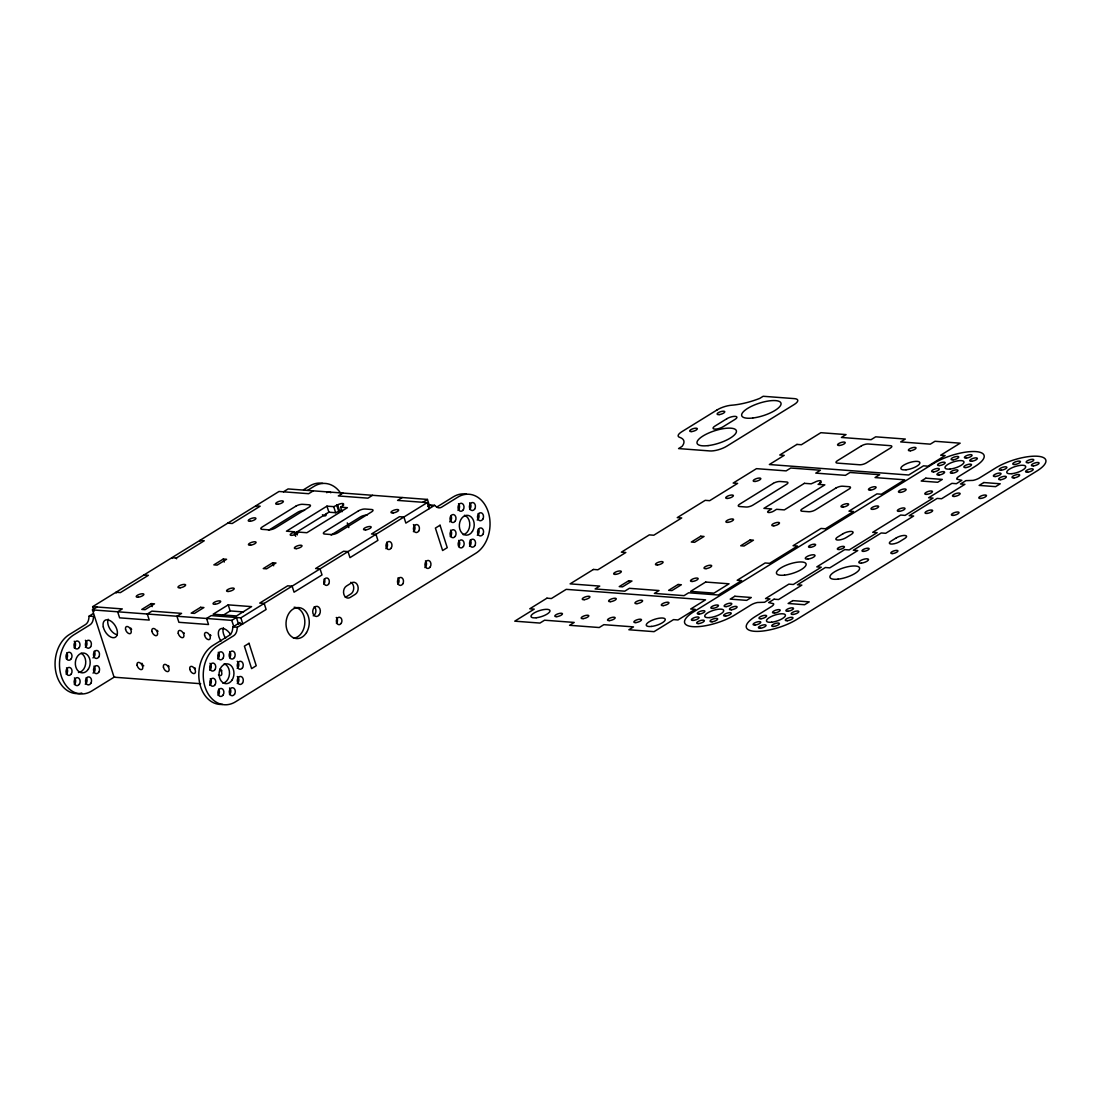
<?xml version="1.0" encoding="UTF-8"?>
<svg xmlns="http://www.w3.org/2000/svg" width="1101" height="1101" viewBox="0 0 1101 1101"><rect width="100%" height="100%" fill="white"/><g stroke="black" fill="none" stroke-linecap="round" stroke-linejoin="round"><path stroke-width="1.5" d="M92.745 613.876L89.153 616.106L88.754 618.941A7.459 5.574 -85.7 0 1 85.424 624.597L69.308 634.561A31.062 23.217 -85.7 0 0 55.917 672.298A31.062 23.217 -85.7 0 0 81.791 693.052M240.101 622.478L232.917 626.923L232.504 629.758A7.459 5.574 -85.7 0 1 229.187 635.415L213.071 645.379A31.062 23.217 -85.7 0 0 199.309 681.202A31.062 23.217 -85.7 0 0 222.553 704.392M434.606 505.318L405.856 523.099L403.916 517.03L399.47 516.699L371.519 533.985L375.964 534.315L377.904 540.371L349.967 557.643L348.012 551.587L343.567 551.257L315.615 568.529L320.061 568.873L322.015 574.928L294.063 592.2L292.123 586.145L287.678 585.815L259.726 603.087L264.171 603.417L266.112 609.486L237.362 627.253L236.949 630.102A7.459 5.574 -85.7 0 1 233.632 635.745L217.516 645.709A31.062 23.217 -85.7 0 0 205.061 687.024A31.062 23.217 -85.7 0 0 235.518 701.805L475.783 553.28A31.062 23.217 -85.7 0 0 488.238 511.979A31.062 23.217 -85.7 0 0 457.768 497.184L441.652 507.148A7.459 5.574 -85.7 0 1 436.409 506.804L434.606 505.318L430.161 504.987L427.766 506.474M94.108 611.22L92.649 606.679L279.021 491.473L308.665 493.702L313.303 490.84M200.712 683.721L114.077 677.198L92.456 609.885L97.094 607.023M172.1 558.468L171.866 557.712L176.311 558.056L204.249 540.77L199.804 540.44L200.052 541.197M283.466 491.803L288.104 488.94L427.422 499.427L429.459 505.786M303.518 489.766L309.574 486.036A31.062 23.217 -85.7 0 1 322.772 483.353M307.963 490.11L314.019 486.367A31.062 23.217 -85.7 0 1 341.145 493.922M268.548 530.324L297.807 512.24A4.968 1.583 -17.8 0 1 304.537 510.369M151.209 603.596L141.781 609.431L145.071 609.679L154.512 603.843L151.209 603.596L152.186 606.623M223.297 559.033L213.855 564.868L217.145 565.116L226.586 559.28L223.297 559.033L224.26 562.06M342.934 493.069L338.31 495.932L367.94 498.161L372.578 495.299M342.081 511.717L340.622 507.176L343.54 505.373L342.549 505.29A3.73 1.184 -17.8 0 0 342.659 503.515A3.73 1.184 -17.8 0 0 337.608 504.919L333.713 506.653L326.956 506.143L286.453 531.177L294.187 531.769L295.66 536.311M294.187 531.769L291.283 533.572A3.73 1.184 -17.8 0 0 291.173 535.347A3.73 1.184 -17.8 0 0 296.21 533.944L299.128 532.141L306.876 532.719L347.379 507.685L340.622 507.176M294.187 533.668L328.896 512.199L335.654 512.708L339.562 510.988A3.73 1.184 -17.8 0 1 341.737 510.024M272.69 562.749L263.263 568.584L266.552 568.832L275.993 562.996L272.69 562.749L273.667 565.776M331.126 535.031L360.385 516.947A4.968 1.583 -17.8 0 1 367.101 515.075M228.21 604.862L213.112 614.207L236.495 615.954L251.592 606.623L228.21 604.862L230.164 610.917L243.527 611.936M402.223 497.528L397.585 500.391L427.229 502.62L429.17 508.676M114.642 676.84L91.768 690.988A31.062 23.217 -85.7 0 1 61.298 676.207A31.062 23.217 -85.7 0 1 73.753 634.892L89.869 624.928A7.459 5.574 -85.7 0 0 93.2 619.285L93.599 616.436L89.153 616.106M221.92 616.01L230.164 610.917M92.456 609.885L231.774 620.372L236.412 617.496L238.449 623.868M422.784 502.29L427.422 499.427M92.649 606.679L122.294 608.908L117.656 611.784L119.596 617.84L149.241 620.069L147.3 614.014L151.924 611.138L181.569 613.381L176.931 616.243L178.885 622.299L208.529 624.528L206.575 618.473L211.213 615.61L240.858 617.84L427.229 502.62M227.756 523.154L232.201 523.498L260.153 506.212L255.707 505.882L255.955 506.639M143.914 574.997L148.36 575.328L120.408 592.599L115.963 592.269L116.211 593.026M237.857 623.524L242.798 623.895L240.858 617.84M232.917 626.923L237.362 627.253M430.161 504.987L431.289 505.91M347.283 522.879L348.797 527.599M337.608 504.919L339.562 510.988M336.631 504.85L338.571 510.905M333.713 506.653L335.654 512.708M326.956 506.143L328.896 512.199M296.279 531.7L297.311 534.907M231.774 620.372L233.811 626.73M176.311 558.056L176.545 558.813M436.574 507.148A7.459 5.574 -85.7 0 0 437.207 506.818L453.323 496.854A31.062 23.217 -85.7 0 1 466.535 494.17M413.398 524.585A4.032 3.014 -85.7 0 1 414.994 528.04A4.032 3.014 -85.7 0 1 413.384 531.687M324.258 578.892A3.73 2.78 -85.7 0 1 323.832 584.149M314.225 606.72A5.092 3.812 -85.7 0 1 315.863 611.564A5.092 3.812 -85.7 0 1 313.234 615.831M458.498 503.749A4.032 3.014 -85.7 0 1 457.988 510.41M450.901 515.557A4.032 3.014 -85.7 0 1 449.717 521.846M469.659 502.772A4.032 3.014 -85.7 0 1 469.618 509.474M237.279 676.496A4.032 3.014 -85.7 0 1 238.876 679.95A4.032 3.014 -85.7 0 1 237.266 683.583M209.974 663.311A4.032 3.014 -85.7 0 1 209.699 670.206M218.246 652.274A4.032 3.014 -85.7 0 1 217.723 658.935M229.641 651.531A4.032 3.014 -85.7 0 1 229.586 657.751M294.132 607.229A15.538 11.602 -85.7 0 1 304.839 622.505A15.538 11.602 -85.7 0 1 293.444 638.208M386.671 542.256A4.032 3.014 -85.7 0 1 385.928 548.656M229.517 687.946A4.032 3.014 -85.7 0 1 229.49 694.635M397.984 577.901A4.032 3.014 -85.7 0 1 397.929 584.108M218.59 689.185A4.032 3.014 -85.7 0 1 218.094 695.378M425.44 560.918A4.032 3.014 -85.7 0 1 424.917 567.579M464.429 515.254A9.937 7.432 -85.7 0 1 469.755 525.287A9.937 7.432 -85.7 0 1 463.218 534.701M237.224 661.316A4.032 3.014 -85.7 0 1 238.821 664.77A4.032 3.014 -85.7 0 1 237.21 668.403M458.635 540.398A4.032 3.014 -85.7 0 1 458.594 546.619M470.251 539.917A4.032 3.014 -85.7 0 1 469.508 546.316M336.259 617.441A3.73 2.78 -85.7 0 1 336.438 623.414M478.219 513.479A4.032 3.014 -85.7 0 1 477.228 520.044M224.164 663.779A9.937 7.432 -85.7 0 1 229.49 673.812A9.937 7.432 -85.7 0 1 222.952 683.226M478.467 528.934A4.032 3.014 -85.7 0 1 477.284 535.224M210.277 678.711A4.032 3.014 -85.7 0 1 209.754 685.372M450.543 530.187A4.032 3.014 -85.7 0 1 450.254 536.655M345.274 597.375A6.331 4.734 -85.7 0 0 345.673 597.155L350.82 593.976A6.331 4.734 -85.7 0 0 353.724 587.934A6.331 4.734 -85.7 0 0 350.779 582.291M66.514 667.894A4.032 3.014 -85.7 0 1 66.239 674.362M81.13 653.265A9.937 7.432 -85.7 0 1 85.63 663.986A9.937 7.432 -85.7 0 1 78.46 672.518M94.191 651.186A4.032 3.014 -85.7 0 1 92.952 657.889M74.373 677.872A4.032 3.014 -85.7 0 1 74.331 684.561M86.236 677.624A4.032 3.014 -85.7 0 1 85.245 684.189M85.369 640.287A4.032 3.014 -85.7 0 1 86.965 643.741A4.032 3.014 -85.7 0 1 85.355 647.374M74.235 641.222A4.032 3.014 -85.7 0 1 74.207 647.911M66.679 652.976A4.032 3.014 -85.7 0 1 66.418 658.935M94.025 666.105A4.032 3.014 -85.7 0 1 95.058 669.903A4.032 3.014 -85.7 0 1 93.007 673.069M326.763 492.697A4.032 3.014 -85.7 0 1 330.809 492.78M220.984 641.099A9.937 5.808 58.3 0 1 220.159 629.043A9.937 5.808 58.3 0 1 230.577 634.575M219.705 669.257A4.032 2.353 58.3 0 1 221.769 674.252A4.032 2.353 58.3 0 1 218.438 674.885M195.386 668.596A4.032 2.353 58.3 0 1 194.973 667.908M131.652 629.373A4.032 2.353 58.3 0 1 130.744 628.038M117.16 634.768A9.937 5.808 58.3 0 1 109.673 628.465A9.937 5.808 58.3 0 1 108.187 619.175M158.007 631.355A4.032 2.353 58.3 0 1 157.292 630.364M225.622 638.236A9.937 5.808 58.3 0 1 223.448 627.845M210.979 635.607A4.032 2.353 58.3 0 1 210.195 634.671M184.349 633.336A4.032 2.353 58.3 0 1 183.853 632.69M169.031 666.614A4.032 2.353 58.3 0 1 168.453 665.582M221.962 670.908A4.032 2.353 58.3 0 1 221.315 669.89M143.749 665.83A4.032 2.353 58.3 0 1 143.46 665.568M142.69 664.632A4.032 2.353 58.3 0 1 141.96 663.27M326.378 513.52A4.032 2.353 58.3 0 1 322.428 514.759M295.852 506.185L262.217 526.98A4.968 1.583 -17.8 0 0 262.079 529.347L268.672 529.842A4.968 1.583 -17.8 0 0 275.401 527.971L309.037 507.176A4.968 1.583 -17.8 0 0 309.175 504.808L302.582 504.313A4.968 1.583 -17.8 0 0 295.852 506.185M200.616 607.312L191.175 613.147L194.464 613.395L203.905 607.559L200.616 607.312M358.431 510.892L324.795 531.687A4.968 1.583 -17.8 0 0 324.657 534.054L331.25 534.549A4.968 1.583 -17.8 0 0 337.966 532.678L371.615 511.882A4.968 1.583 -17.8 0 0 371.753 509.515L365.16 509.02A4.968 1.583 -17.8 0 0 358.431 510.892M249.032 643.301L244.394 646.163L251.606 668.61L256.23 665.747L249.032 643.301M440.042 525.232L435.404 528.095L442.616 550.528L447.24 547.665L440.042 525.232M351.591 582.856L346.443 586.049A6.331 4.734 -85.7 0 0 343.897 594.471A6.331 4.734 -85.7 0 0 350.118 597.485L355.265 594.306A6.331 4.734 -85.7 0 0 357.811 585.883A6.331 4.734 -85.7 0 0 351.591 582.856M717.136 409.889L681.794 431.743A12.428 3.936 -17.8 0 0 679.62 437.331A36.195 11.478 -17.8 0 1 682.001 446.455L678.574 448.575L709.856 450.942A12.428 3.936 -17.8 0 0 726.674 446.249L794.11 404.562A12.428 3.936 -17.8 0 0 794.468 398.631L763.172 396.277L759.745 398.397A36.195 11.478 -17.8 0 1 731.559 405.223A12.428 3.936 -17.8 0 0 717.136 409.889M726.88 418.71L714.866 426.142A6.207 1.968 -17.8 0 0 714.687 429.101A6.207 1.968 -17.8 0 0 723.096 426.761L735.11 419.33A6.207 1.968 -17.8 0 0 735.289 416.371A6.207 1.968 -17.8 0 0 726.88 418.71M546.936 598.187L529.774 608.798L534.219 609.128L514.745 621.17L539.944 623.07L544.568 620.207L574.213 622.437L569.575 625.299L599.219 627.529L603.857 624.666L633.502 626.896L628.864 629.758L654.063 631.657L673.537 619.615L677.982 619.959L695.144 609.348L690.699 609.004L705.548 599.839L566.231 589.352L551.381 598.531L546.936 598.187M593.425 569.451L570.112 583.86L599.742 586.09L595.118 588.952L624.762 591.182L629.387 588.319L659.031 590.549L654.393 593.411L684.038 595.655L688.675 592.778L718.32 595.008L741.634 580.599L737.188 580.268L765.126 562.983L769.571 563.327L797.523 546.041L793.078 545.711L821.029 528.439L825.475 528.769L853.426 511.497L848.981 511.153L876.933 493.881L881.378 494.211L904.692 479.802L875.047 477.573L879.685 474.71L850.041 472.48L845.403 475.343L815.772 473.113L820.396 470.251L790.766 468.021L786.128 470.884L756.483 468.654L733.17 483.064L737.615 483.394L709.663 500.68L705.218 500.336L677.266 517.621L681.712 517.952L653.774 535.224L649.315 534.893L621.377 552.165L625.822 552.509L597.871 569.781L593.425 569.451M796.931 444.405L779.769 455.016L784.215 455.346L769.365 464.526L908.683 475.013L923.519 465.833L927.964 466.163L945.126 455.553L940.681 455.222L960.168 443.18L934.969 441.281L930.331 444.157L900.687 441.914L905.325 439.051L875.68 436.822L871.056 439.684L841.412 437.455L846.05 434.592L820.851 432.693L801.377 444.735L796.931 444.405M773.315 483.367L739.679 504.162A4.968 1.583 -17.8 0 0 739.542 506.529L746.134 507.024A4.968 1.583 -17.8 0 0 752.85 505.153L786.499 484.357A4.968 1.583 -17.8 0 0 786.637 481.99L780.045 481.495A4.968 1.583 -17.8 0 0 773.315 483.367M628.671 580.778L619.23 586.613L622.533 586.861L631.974 581.025L628.671 580.778M700.759 536.215L691.318 542.05L694.607 542.298L704.048 536.462L700.759 536.215M861.422 445.864L837.407 460.727A4.968 1.583 -17.8 0 0 837.269 463.094L859.661 464.773A4.968 1.583 -17.8 0 0 866.391 462.902L890.406 448.052A4.968 1.583 -17.8 0 0 890.544 445.685L868.152 443.992A4.968 1.583 -17.8 0 0 861.422 445.864M804.418 483.325L763.915 508.359L771.65 508.937L768.732 510.74A3.73 1.184 -17.8 0 0 768.636 512.529A3.73 1.184 -17.8 0 0 773.673 511.112L776.59 509.309L784.339 509.901L824.842 484.853L818.084 484.357L821.002 482.555L820.011 482.472A3.73 1.184 -17.8 0 0 820.121 480.697A3.73 1.184 -17.8 0 0 815.07 482.1L811.162 483.834L804.418 483.325M678.078 584.493L668.637 590.329L671.927 590.576L681.368 584.741L678.078 584.493M750.153 539.93L740.712 545.766L744.015 546.013L753.456 540.178L750.153 539.93M835.893 488.073L802.257 508.868A4.968 1.583 -17.8 0 0 802.12 511.236L808.712 511.731A4.968 1.583 -17.8 0 0 815.428 509.859L849.064 489.064A4.968 1.583 -17.8 0 0 849.201 486.697L842.623 486.202A4.968 1.583 -17.8 0 0 835.893 488.073M705.672 582.044L690.575 591.375L713.957 593.136L729.055 583.805L705.672 582.044M933.909 463.315L693.644 611.839A31.062 9.854 -17.8 0 0 692.777 626.648A31.062 9.854 -17.8 0 0 734.807 614.936L750.937 604.972A7.459 2.367 -17.8 0 1 757.419 602.495L764.562 602.261L769.984 598.903L765.539 598.572L788.867 584.149L793.312 584.493L821.25 567.208L816.804 566.877L844.756 549.605L849.201 549.936L877.153 532.664L872.708 532.32L900.659 515.048L905.105 515.378L933.056 498.106L928.611 497.762L951.925 483.353L956.37 483.697L961.806 480.325L956.865 479.196A7.459 2.367 -17.8 0 1 958.957 476.375L975.073 466.411A31.062 9.854 -17.8 0 0 975.94 451.603A31.062 9.854 -17.8 0 0 933.909 463.315M734.835 596.26L730.197 599.123L746.671 600.362L751.295 597.499L734.835 596.26M925.845 478.178L921.207 481.041L937.68 482.279L942.305 479.417L925.845 478.178M842.857 533.82L837.71 536.999A6.331 2.009 -17.8 0 0 837.531 540.027A6.331 2.009 -17.8 0 0 846.105 537.632L851.252 534.453A6.331 2.009 -17.8 0 0 851.431 531.425A6.331 2.009 -17.8 0 0 842.857 533.82M774.086 599.205L768.649 602.577L773.576 603.706A7.459 2.367 -17.8 0 1 771.498 606.513L755.369 616.491A31.062 9.854 -17.8 0 0 754.502 631.3A31.062 9.854 -17.8 0 0 796.546 619.588L1036.798 471.063A31.062 9.854 -17.8 0 0 1037.665 456.254A31.062 9.854 -17.8 0 0 995.634 467.966L979.518 477.93A7.459 2.367 -17.8 0 1 973.023 480.408L965.894 480.642L960.457 484L964.903 484.33L941.589 498.739L937.144 498.409L909.192 515.695L913.637 516.025L885.686 533.297L881.24 532.967L853.289 550.239L857.748 550.583L829.796 567.855L825.351 567.524L797.399 584.796L801.845 585.126L778.531 599.55L774.086 599.205M792.775 600.623L788.137 603.486L804.611 604.724L809.235 601.862L792.775 600.623M983.785 482.541L979.147 485.403L995.621 486.642L1000.245 483.779L983.785 482.541M896.352 537.838L891.204 541.031A6.331 2.009 -17.8 0 0 891.026 544.045A6.331 2.009 -17.8 0 0 899.6 541.664L904.747 538.472A6.331 2.009 -17.8 0 0 904.926 535.458A6.331 2.009 -17.8 0 0 896.352 537.838M939.015 475.04A4.032 1.28 -17.8 0 0 944.617 472.191A4.032 1.28 -17.8 0 0 938.671 472.824A4.032 1.28 -17.8 0 0 939.015 475.04M698.75 623.565A4.032 1.28 -17.8 0 0 704.351 620.716A4.032 1.28 -17.8 0 0 698.406 621.349A4.032 1.28 -17.8 0 0 698.75 623.565M953.136 459.846A4.032 1.28 -17.8 0 0 958.737 456.998A4.032 1.28 -17.8 0 0 952.792 457.644A4.032 1.28 -17.8 0 0 953.136 459.846M709.897 617.565A9.937 3.152 -17.8 0 0 723.729 610.505A9.937 3.152 -17.8 0 0 709.058 612.101A9.937 3.152 -17.8 0 0 709.897 617.565M966.472 458.071A4.032 1.28 -17.8 0 0 972.073 455.208A4.032 1.28 -17.8 0 0 966.127 455.855A4.032 1.28 -17.8 0 0 966.472 458.071M810.432 547.348A3.73 1.184 -17.8 0 0 815.621 544.692A3.73 1.184 -17.8 0 0 810.116 545.298A3.73 1.184 -17.8 0 0 810.432 547.348M939.566 465.558A4.032 1.28 -17.8 0 0 945.167 462.709A4.032 1.28 -17.8 0 0 939.222 463.356A4.032 1.28 -17.8 0 0 939.566 465.558M933.717 471.861A4.032 1.28 -17.8 0 0 939.318 468.998A4.032 1.28 -17.8 0 0 933.373 469.645A4.032 1.28 -17.8 0 0 933.717 471.861M726.206 606.596A4.032 1.28 -17.8 0 0 731.807 603.733A4.032 1.28 -17.8 0 0 725.862 604.38A4.032 1.28 -17.8 0 0 726.206 606.596M950.163 469.04A9.937 3.152 -17.8 0 0 963.994 461.98A9.937 3.152 -17.8 0 0 949.323 463.576A9.937 3.152 -17.8 0 0 950.163 469.04M900.522 492.381A4.032 1.28 -17.8 0 0 906.123 489.518A4.032 1.28 -17.8 0 0 900.178 490.165A4.032 1.28 -17.8 0 0 900.522 492.381M693.451 620.386A4.032 1.28 -17.8 0 0 699.052 617.523A4.032 1.28 -17.8 0 0 693.107 618.17A4.032 1.28 -17.8 0 0 693.451 620.386M873.065 509.35A4.032 1.28 -17.8 0 0 878.667 506.488A4.032 1.28 -17.8 0 0 872.721 507.134A4.032 1.28 -17.8 0 0 873.065 509.35M699.3 614.083A4.032 1.28 -17.8 0 0 704.901 611.234A4.032 1.28 -17.8 0 0 698.956 611.881A4.032 1.28 -17.8 0 0 699.3 614.083M899.407 511.332A4.032 1.28 -17.8 0 0 905.008 508.483A4.032 1.28 -17.8 0 0 899.063 509.116A4.032 1.28 -17.8 0 0 899.407 511.332M784.518 575.135A15.538 4.927 -17.8 0 0 806.125 564.111A15.538 4.927 -17.8 0 0 783.21 566.602A15.538 4.927 -17.8 0 0 784.518 575.135M731.504 609.775A4.032 1.28 -17.8 0 0 737.106 606.926A4.032 1.28 -17.8 0 0 731.16 607.573A4.032 1.28 -17.8 0 0 731.504 609.775M725.642 616.078A4.032 1.28 -17.8 0 0 731.257 613.216A4.032 1.28 -17.8 0 0 725.311 613.863A4.032 1.28 -17.8 0 0 725.642 616.078M712.086 621.776A4.032 1.28 -17.8 0 0 717.687 618.927A4.032 1.28 -17.8 0 0 711.741 619.574A4.032 1.28 -17.8 0 0 712.086 621.776M712.87 608.371A4.032 1.28 -17.8 0 0 718.471 605.522A4.032 1.28 -17.8 0 0 712.526 606.169A4.032 1.28 -17.8 0 0 712.87 608.371M971.756 461.25A4.032 1.28 -17.8 0 0 977.371 458.401A4.032 1.28 -17.8 0 0 971.426 459.048A4.032 1.28 -17.8 0 0 971.756 461.25M952.351 473.251A4.032 1.28 -17.8 0 0 957.953 470.402A4.032 1.28 -17.8 0 0 952.007 471.049A4.032 1.28 -17.8 0 0 952.351 473.251M965.907 467.553A4.032 1.28 -17.8 0 0 971.509 464.691A4.032 1.28 -17.8 0 0 965.577 465.338A4.032 1.28 -17.8 0 0 965.907 467.553M807.941 559.088A5.092 1.61 -17.8 0 0 815.029 555.468A5.092 1.61 -17.8 0 0 807.515 556.28A5.092 1.61 -17.8 0 0 807.941 559.088M839.251 549.509A3.73 1.184 -17.8 0 0 844.439 546.867A3.73 1.184 -17.8 0 0 838.934 547.458A3.73 1.184 -17.8 0 0 839.251 549.509M926.863 494.363A4.032 1.28 -17.8 0 0 932.464 491.5A4.032 1.28 -17.8 0 0 926.533 492.147A4.032 1.28 -17.8 0 0 926.863 494.363M1000.74 479.692A4.032 1.28 -17.8 0 0 1006.342 476.829A4.032 1.28 -17.8 0 0 1000.396 477.476A4.032 1.28 -17.8 0 0 1000.74 479.692M760.474 628.217A4.032 1.28 -17.8 0 0 766.076 625.354A4.032 1.28 -17.8 0 0 760.13 626.001A4.032 1.28 -17.8 0 0 760.474 628.217M1033.495 465.902A4.032 1.28 -17.8 0 0 1039.096 463.039A4.032 1.28 -17.8 0 0 1033.151 463.686A4.032 1.28 -17.8 0 0 1033.495 465.902M771.622 622.203A9.937 3.152 -17.8 0 0 785.453 615.156A9.937 3.152 -17.8 0 0 770.783 616.753A9.937 3.152 -17.8 0 0 771.622 622.203M1028.196 462.709A4.032 1.28 -17.8 0 0 1033.798 459.86A4.032 1.28 -17.8 0 0 1027.852 460.507A4.032 1.28 -17.8 0 0 1028.196 462.709M892.746 553.542A3.73 1.184 -17.8 0 0 897.934 550.899A3.73 1.184 -17.8 0 0 892.429 551.491A3.73 1.184 -17.8 0 0 892.746 553.542M1027.632 472.191A4.032 1.28 -17.8 0 0 1033.247 469.329A4.032 1.28 -17.8 0 0 1027.302 469.976A4.032 1.28 -17.8 0 0 1027.632 472.191M1014.076 477.903A4.032 1.28 -17.8 0 0 1019.677 475.04A4.032 1.28 -17.8 0 0 1013.732 475.687A4.032 1.28 -17.8 0 0 1014.076 477.903M787.931 611.234A4.032 1.28 -17.8 0 0 793.532 608.385A4.032 1.28 -17.8 0 0 787.587 609.032A4.032 1.28 -17.8 0 0 787.931 611.234M1011.888 473.678A9.937 3.152 -17.8 0 0 1025.719 466.631A9.937 3.152 -17.8 0 0 1011.048 468.228A9.937 3.152 -17.8 0 0 1011.888 473.678M980.881 498.423A4.032 1.28 -17.8 0 0 986.482 495.56A4.032 1.28 -17.8 0 0 980.537 496.207A4.032 1.28 -17.8 0 0 980.881 498.423M773.81 626.428A4.032 1.28 -17.8 0 0 779.412 623.565A4.032 1.28 -17.8 0 0 773.466 624.212A4.032 1.28 -17.8 0 0 773.81 626.428M953.411 515.392A4.032 1.28 -17.8 0 0 959.026 512.543A4.032 1.28 -17.8 0 0 953.081 513.19A4.032 1.28 -17.8 0 0 953.411 515.392M787.38 620.716A4.032 1.28 -17.8 0 0 792.981 617.854A4.032 1.28 -17.8 0 0 787.036 618.501A4.032 1.28 -17.8 0 0 787.38 620.716M927.07 513.41A4.032 1.28 -17.8 0 0 932.671 510.561A4.032 1.28 -17.8 0 0 926.725 511.208A4.032 1.28 -17.8 0 0 927.07 513.41M838.012 579.154A15.538 4.927 -17.8 0 0 859.62 568.13A15.538 4.927 -17.8 0 0 836.705 570.621A15.538 4.927 -17.8 0 0 838.012 579.154M774.595 613.023A4.032 1.28 -17.8 0 0 780.196 610.16A4.032 1.28 -17.8 0 0 774.251 610.807A4.032 1.28 -17.8 0 0 774.595 613.023M761.025 618.734A4.032 1.28 -17.8 0 0 766.626 615.872A4.032 1.28 -17.8 0 0 760.695 616.519A4.032 1.28 -17.8 0 0 761.025 618.734M755.176 625.024A4.032 1.28 -17.8 0 0 760.777 622.175A4.032 1.28 -17.8 0 0 754.832 622.808A4.032 1.28 -17.8 0 0 755.176 625.024M793.229 614.427A4.032 1.28 -17.8 0 0 798.831 611.564A4.032 1.28 -17.8 0 0 792.885 612.211A4.032 1.28 -17.8 0 0 793.229 614.427M1014.861 464.498A4.032 1.28 -17.8 0 0 1020.462 461.636A4.032 1.28 -17.8 0 0 1014.516 462.282A4.032 1.28 -17.8 0 0 1014.861 464.498M995.442 476.499A4.032 1.28 -17.8 0 0 1001.043 473.65A4.032 1.28 -17.8 0 0 995.098 474.283A4.032 1.28 -17.8 0 0 995.442 476.499M1001.291 470.21A4.032 1.28 -17.8 0 0 1006.892 467.347A4.032 1.28 -17.8 0 0 1000.947 467.994A4.032 1.28 -17.8 0 0 1001.291 470.21M861.436 563.106A5.092 1.61 -17.8 0 0 868.524 559.487A5.092 1.61 -17.8 0 0 861.01 560.313A5.092 1.61 -17.8 0 0 861.436 563.106M863.927 551.367A3.73 1.184 -17.8 0 0 869.116 548.725A3.73 1.184 -17.8 0 0 863.611 549.316A3.73 1.184 -17.8 0 0 863.927 551.367M954.526 496.441A4.032 1.28 -17.8 0 0 960.127 493.578A4.032 1.28 -17.8 0 0 954.195 494.225A4.032 1.28 -17.8 0 0 954.526 496.441M773.893 525.81A4.032 1.28 -17.8 0 0 779.494 522.947A4.032 1.28 -17.8 0 0 773.549 523.594A4.032 1.28 -17.8 0 0 773.893 525.81M727.94 522.356A4.032 1.28 -17.8 0 0 733.555 519.493A4.032 1.28 -17.8 0 0 727.61 520.14A4.032 1.28 -17.8 0 0 727.94 522.356M615.734 574.364A4.032 1.28 -17.8 0 0 621.336 571.502A4.032 1.28 -17.8 0 0 615.39 572.148A4.032 1.28 -17.8 0 0 615.734 574.364M755.231 481.44A4.032 1.28 -17.8 0 0 760.832 478.591A4.032 1.28 -17.8 0 0 754.901 479.238A4.032 1.28 -17.8 0 0 755.231 481.44M870.506 490.124A4.032 1.28 -17.8 0 0 876.107 487.261A4.032 1.28 -17.8 0 0 870.175 487.908A4.032 1.28 -17.8 0 0 870.506 490.124M843.049 507.093A4.032 1.28 -17.8 0 0 848.651 504.23A4.032 1.28 -17.8 0 0 842.705 504.877A4.032 1.28 -17.8 0 0 843.049 507.093M727.775 498.423A4.032 1.28 -17.8 0 0 733.376 495.56A4.032 1.28 -17.8 0 0 727.444 496.207A4.032 1.28 -17.8 0 0 727.775 498.423M706.085 568.639A4.032 1.28 -17.8 0 0 711.686 565.776A4.032 1.28 -17.8 0 0 705.741 566.423A4.032 1.28 -17.8 0 0 706.085 568.639M657.503 564.978A4.032 1.28 -17.8 0 0 663.105 562.129A4.032 1.28 -17.8 0 0 657.159 562.776A4.032 1.28 -17.8 0 0 657.503 564.978M692.557 581.452A4.032 1.28 -17.8 0 0 698.158 578.589A4.032 1.28 -17.8 0 0 692.226 579.236A4.032 1.28 -17.8 0 0 692.557 581.452M906.054 469.797A9.937 3.152 -17.8 0 0 919.885 462.737A9.937 3.152 -17.8 0 0 905.215 464.333A9.937 3.152 -17.8 0 0 906.054 469.797M839.623 445.451A4.032 1.28 -17.8 0 0 845.224 442.602A4.032 1.28 -17.8 0 0 839.279 443.235A4.032 1.28 -17.8 0 0 839.623 445.451M910.431 450.777A4.032 1.28 -17.8 0 0 916.032 447.928A4.032 1.28 -17.8 0 0 910.087 448.575A4.032 1.28 -17.8 0 0 910.431 450.777M584.314 599.673A4.032 1.28 -17.8 0 0 589.916 596.811A4.032 1.28 -17.8 0 0 583.97 597.458A4.032 1.28 -17.8 0 0 584.314 599.673M663.352 605.619A4.032 1.28 -17.8 0 0 668.954 602.756A4.032 1.28 -17.8 0 0 663.022 603.403A4.032 1.28 -17.8 0 0 663.352 605.619M610.656 601.655A4.032 1.28 -17.8 0 0 616.271 598.793A4.032 1.28 -17.8 0 0 610.326 599.439A4.032 1.28 -17.8 0 0 610.656 601.655M609.555 620.606A4.032 1.28 -17.8 0 0 615.156 617.757A4.032 1.28 -17.8 0 0 609.211 618.404A4.032 1.28 -17.8 0 0 609.555 620.606M635.896 622.588A4.032 1.28 -17.8 0 0 641.498 619.739A4.032 1.28 -17.8 0 0 635.566 620.386A4.032 1.28 -17.8 0 0 635.896 622.588M651.434 626.441A9.937 3.152 -17.8 0 0 665.265 619.381A9.937 3.152 -17.8 0 0 650.595 620.978A9.937 3.152 -17.8 0 0 651.434 626.441M583.2 618.624A4.032 1.28 -17.8 0 0 588.801 615.776A4.032 1.28 -17.8 0 0 582.869 616.422A4.032 1.28 -17.8 0 0 583.2 618.624M536.159 617.771A9.937 3.152 -17.8 0 0 549.991 610.711A9.937 3.152 -17.8 0 0 535.334 612.307A9.937 3.152 -17.8 0 0 536.159 617.771M556.858 616.643A4.032 1.28 -17.8 0 0 562.46 613.794A4.032 1.28 -17.8 0 0 556.514 614.441A4.032 1.28 -17.8 0 0 556.858 616.643M637.011 603.637A4.032 1.28 -17.8 0 0 642.612 600.774A4.032 1.28 -17.8 0 0 636.667 601.421A4.032 1.28 -17.8 0 0 637.011 603.637M691.786 431.564A4.032 1.28 -17.8 0 0 697.318 428.702A4.032 1.28 -17.8 0 0 691.318 429.404A4.032 1.28 -17.8 0 0 691.786 431.564M719.242 414.595A4.032 1.28 -17.8 0 0 724.775 411.719A4.032 1.28 -17.8 0 0 718.774 412.421A4.032 1.28 -17.8 0 0 719.242 414.595M708.067 445.616A20.63 6.551 -17.8 0 0 736.404 430.876A20.63 6.551 -17.8 0 0 705.658 434.482A20.63 6.551 -17.8 0 0 708.067 445.616M752.699 418.022A20.63 6.551 -17.8 0 0 781.022 403.296A20.63 6.551 -17.8 0 0 750.276 406.902A20.63 6.551 -17.8 0 0 752.699 418.022M296.541 548.615A4.032 1.28 -17.8 0 0 302.018 545.738A4.032 1.28 -17.8 0 0 295.99 546.468A4.032 1.28 -17.8 0 0 296.541 548.615M250.601 545.16A4.032 1.28 -17.8 0 0 256.079 542.27A4.032 1.28 -17.8 0 0 250.051 543.013A4.032 1.28 -17.8 0 0 250.601 545.16M138.382 597.169A4.032 1.28 -17.8 0 0 143.873 594.279A4.032 1.28 -17.8 0 0 137.831 595.022A4.032 1.28 -17.8 0 0 138.382 597.169M277.892 504.258A4.032 1.28 -17.8 0 0 283.37 501.368A4.032 1.28 -17.8 0 0 277.328 502.111A4.032 1.28 -17.8 0 0 277.892 504.258M393.153 512.928A4.032 1.28 -17.8 0 0 398.645 510.038A4.032 1.28 -17.8 0 0 392.603 510.781A4.032 1.28 -17.8 0 0 393.153 512.928M365.697 529.898A4.032 1.28 -17.8 0 0 371.188 527.021A4.032 1.28 -17.8 0 0 365.147 527.751A4.032 1.28 -17.8 0 0 365.697 529.898M250.422 521.227A4.032 1.28 -17.8 0 0 255.914 518.337A4.032 1.28 -17.8 0 0 249.872 519.08A4.032 1.28 -17.8 0 0 250.422 521.227M228.733 591.443A4.032 1.28 -17.8 0 0 234.21 588.567A4.032 1.28 -17.8 0 0 228.182 589.296A4.032 1.28 -17.8 0 0 228.733 591.443M180.151 587.796A4.032 1.28 -17.8 0 0 185.629 584.906A4.032 1.28 -17.8 0 0 179.601 585.649A4.032 1.28 -17.8 0 0 180.151 587.796M215.204 604.256A4.032 1.28 -17.8 0 0 220.695 601.38A4.032 1.28 -17.8 0 0 214.654 602.109A4.032 1.28 -17.8 0 0 215.204 604.256M418.724 531.012A4.032 3.014 -85.7 0 0 416.962 524.571A4.032 3.014 -85.7 0 0 413.591 530.063A4.032 3.014 -85.7 0 0 418.724 531.012M328.662 583.97A3.73 2.78 -85.7 0 0 327.038 577.997A3.73 2.78 -85.7 0 0 323.9 583.076A3.73 2.78 -85.7 0 0 328.662 583.97M319.441 614.523A5.092 3.812 -85.7 0 0 317.226 606.348A5.092 3.812 -85.7 0 0 312.932 613.312A5.092 3.812 -85.7 0 0 319.441 614.523M463.315 509.749A4.032 3.014 -85.7 0 0 461.567 503.295A4.032 3.014 -85.7 0 0 458.181 508.8A4.032 3.014 -85.7 0 0 463.315 509.749M455.291 521.007A4.032 3.014 -85.7 0 0 453.543 514.566A4.032 3.014 -85.7 0 0 450.158 520.057A4.032 3.014 -85.7 0 0 455.291 521.007M474.71 509.006A4.032 3.014 -85.7 0 0 472.962 502.551A4.032 3.014 -85.7 0 0 469.576 508.056A4.032 3.014 -85.7 0 0 474.71 509.006M242.592 682.923A4.032 3.014 -85.7 0 0 240.844 676.468A4.032 3.014 -85.7 0 0 237.458 681.973A4.032 3.014 -85.7 0 0 242.592 682.923M215.025 669.532A4.032 3.014 -85.7 0 0 213.277 663.091A4.032 3.014 -85.7 0 0 209.892 668.582A4.032 3.014 -85.7 0 0 215.025 669.532M223.049 658.274A4.032 3.014 -85.7 0 0 221.301 651.82A4.032 3.014 -85.7 0 0 217.915 657.325A4.032 3.014 -85.7 0 0 223.049 658.274M234.444 657.531A4.032 3.014 -85.7 0 0 232.696 651.076A4.032 3.014 -85.7 0 0 229.311 656.581A4.032 3.014 -85.7 0 0 234.444 657.531M306.505 632.58A15.538 11.602 -85.7 0 0 299.747 607.697A15.538 11.602 -85.7 0 0 286.687 628.905A15.538 11.602 -85.7 0 0 306.505 632.58M391.268 547.995A4.032 3.014 -85.7 0 0 389.506 541.541A4.032 3.014 -85.7 0 0 386.121 547.032A4.032 3.014 -85.7 0 0 391.268 547.995M234.582 694.18A4.032 3.014 -85.7 0 0 232.82 687.726A4.032 3.014 -85.7 0 0 229.435 693.231A4.032 3.014 -85.7 0 0 234.582 694.18M402.787 583.888A4.032 3.014 -85.7 0 0 401.039 577.447A4.032 3.014 -85.7 0 0 397.654 582.938A4.032 3.014 -85.7 0 0 402.787 583.888M223.186 694.924A4.032 3.014 -85.7 0 0 221.425 688.469A4.032 3.014 -85.7 0 0 218.039 693.974A4.032 3.014 -85.7 0 0 223.186 694.924M430.243 566.919A4.032 3.014 -85.7 0 0 428.495 560.464A4.032 3.014 -85.7 0 0 425.11 565.969A4.032 3.014 -85.7 0 0 430.243 566.919M472.453 531.329A9.937 7.432 -85.7 0 0 468.131 515.406A9.937 7.432 -85.7 0 0 459.764 528.975A9.937 7.432 -85.7 0 0 472.453 531.329M242.537 667.743A4.032 3.014 -85.7 0 0 240.789 661.288A4.032 3.014 -85.7 0 0 237.403 666.793A4.032 3.014 -85.7 0 0 242.537 667.743M463.438 546.399A4.032 3.014 -85.7 0 0 461.691 539.944A4.032 3.014 -85.7 0 0 458.305 545.449A4.032 3.014 -85.7 0 0 463.438 546.399M474.834 545.656A4.032 3.014 -85.7 0 0 473.086 539.201A4.032 3.014 -85.7 0 0 469.7 544.706A4.032 3.014 -85.7 0 0 474.834 545.656M341.269 623.235A3.73 2.78 -85.7 0 0 339.645 617.262A3.73 2.78 -85.7 0 0 336.507 622.354A3.73 2.78 -85.7 0 0 341.269 623.235M482.802 519.218A4.032 3.014 -85.7 0 0 481.054 512.763A4.032 3.014 -85.7 0 0 477.669 518.268A4.032 3.014 -85.7 0 0 482.802 519.218M232.187 679.854A9.937 7.432 -85.7 0 0 227.866 663.931A9.937 7.432 -85.7 0 0 219.498 677.5A9.937 7.432 -85.7 0 0 232.187 679.854M482.857 534.398A4.032 3.014 -85.7 0 0 481.109 527.943A4.032 3.014 -85.7 0 0 477.724 533.448A4.032 3.014 -85.7 0 0 482.857 534.398M215.08 684.712A4.032 3.014 -85.7 0 0 213.333 678.271A4.032 3.014 -85.7 0 0 209.947 683.762A4.032 3.014 -85.7 0 0 215.08 684.712M455.346 536.187A4.032 3.014 -85.7 0 0 453.598 529.746A4.032 3.014 -85.7 0 0 450.213 535.237A4.032 3.014 -85.7 0 0 455.346 536.187M71.317 673.895A4.032 3.014 -85.7 0 0 69.569 667.44A4.032 3.014 -85.7 0 0 66.184 672.945A4.032 3.014 -85.7 0 0 71.317 673.895M88.424 669.036A9.937 7.432 -85.7 0 0 84.103 653.113A9.937 7.432 -85.7 0 0 75.749 666.683A9.937 7.432 -85.7 0 0 88.424 669.036M98.787 656.925A4.032 3.014 -85.7 0 0 97.026 650.471A4.032 3.014 -85.7 0 0 93.64 655.976A4.032 3.014 -85.7 0 0 98.787 656.925M79.423 684.106A4.032 3.014 -85.7 0 0 77.676 677.652A4.032 3.014 -85.7 0 0 74.29 683.157A4.032 3.014 -85.7 0 0 79.423 684.106M90.819 683.363A4.032 3.014 -85.7 0 0 89.071 676.909A4.032 3.014 -85.7 0 0 85.685 682.414A4.032 3.014 -85.7 0 0 90.819 683.363M90.681 646.714A4.032 3.014 -85.7 0 0 88.933 640.259A4.032 3.014 -85.7 0 0 85.548 645.764A4.032 3.014 -85.7 0 0 90.681 646.714M79.286 647.457A4.032 3.014 -85.7 0 0 77.538 641.002A4.032 3.014 -85.7 0 0 74.152 646.507A4.032 3.014 -85.7 0 0 79.286 647.457M71.276 658.715A4.032 3.014 -85.7 0 0 69.514 652.26A4.032 3.014 -85.7 0 0 66.129 657.765A4.032 3.014 -85.7 0 0 71.276 658.715M98.842 672.105A4.032 3.014 -85.7 0 0 97.081 665.651A4.032 3.014 -85.7 0 0 93.695 671.142A4.032 3.014 -85.7 0 0 98.842 672.105M189.771 669.243A4.032 2.353 58.3 0 0 194.643 673.427A4.032 2.353 58.3 0 0 193.322 667.247A4.032 2.353 58.3 0 0 189.771 669.243M125.555 629.373A4.032 2.353 58.3 0 0 130.427 633.557A4.032 2.353 58.3 0 0 129.106 627.377A4.032 2.353 58.3 0 0 125.555 629.373M103.301 626.937A9.937 5.808 58.3 0 0 115.344 637.259A9.937 5.808 58.3 0 0 112.082 622.01A9.937 5.808 58.3 0 0 103.301 626.937M151.897 631.355A4.032 2.353 58.3 0 0 156.769 635.538A4.032 2.353 58.3 0 0 155.447 629.359A4.032 2.353 58.3 0 0 151.897 631.355M204.593 635.318A4.032 2.353 58.3 0 0 209.465 639.502A4.032 2.353 58.3 0 0 208.144 633.323A4.032 2.353 58.3 0 0 204.593 635.318M178.238 633.336A4.032 2.353 58.3 0 0 183.124 637.52A4.032 2.353 58.3 0 0 181.803 631.341A4.032 2.353 58.3 0 0 178.238 633.336M163.43 667.261A4.032 2.353 58.3 0 0 168.302 671.445A4.032 2.353 58.3 0 0 166.98 665.265A4.032 2.353 58.3 0 0 163.43 667.261M137.075 665.279A4.032 2.353 58.3 0 0 141.946 669.463A4.032 2.353 58.3 0 0 140.625 663.284A4.032 2.353 58.3 0 0 137.075 665.279"/></g></svg>
